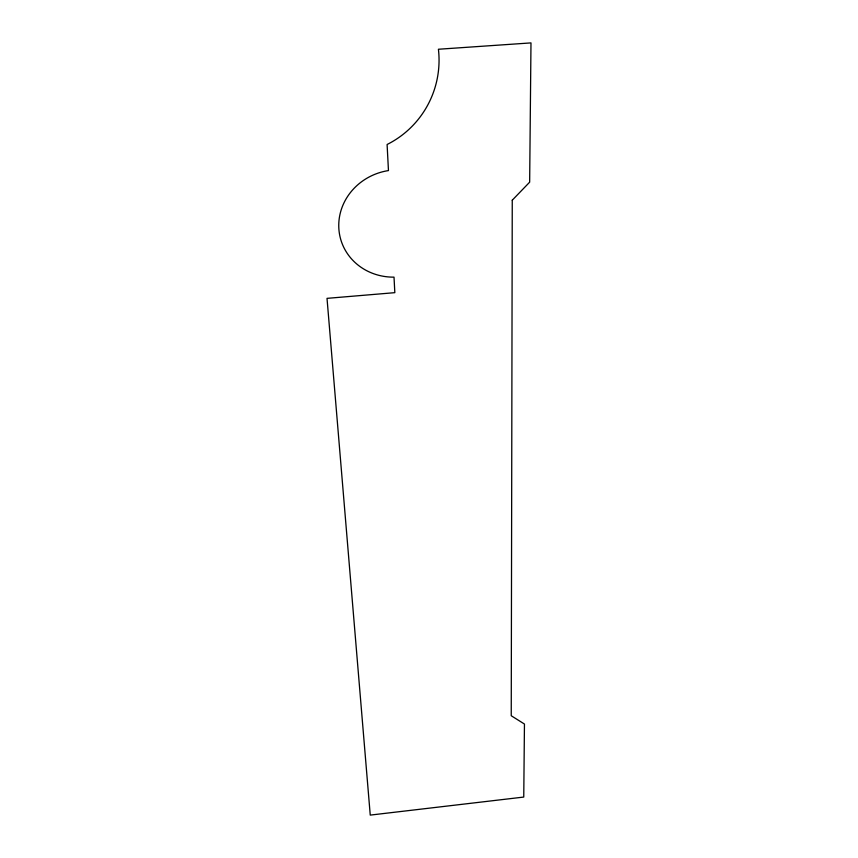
<?xml version="1.0" encoding="UTF-8"?>
<svg xmlns="http://www.w3.org/2000/svg" width="858" height="858" viewBox="0 0 858 858"><rect width="100%" height="100%" fill="white"/><g stroke="black" fill="none" stroke-linecap="round" stroke-linejoin="round"><path stroke-width="1.29" d="M512.258 200.193L511.239 715.744L524.452 724.045L523.755 797.061L370.248 815.1L327.016 298.359L394.83 292.664L394.015 277.145A57.1 53.325 -16.4 0 1 338.824 228.131A57.1 53.325 -16.4 0 1 388.459 170.581L387.097 144.498A94.037 93.404 -87.7 0 0 438.417 49.249L530.984 42.9L529.654 182.175L512.258 200.193"/></g></svg>
